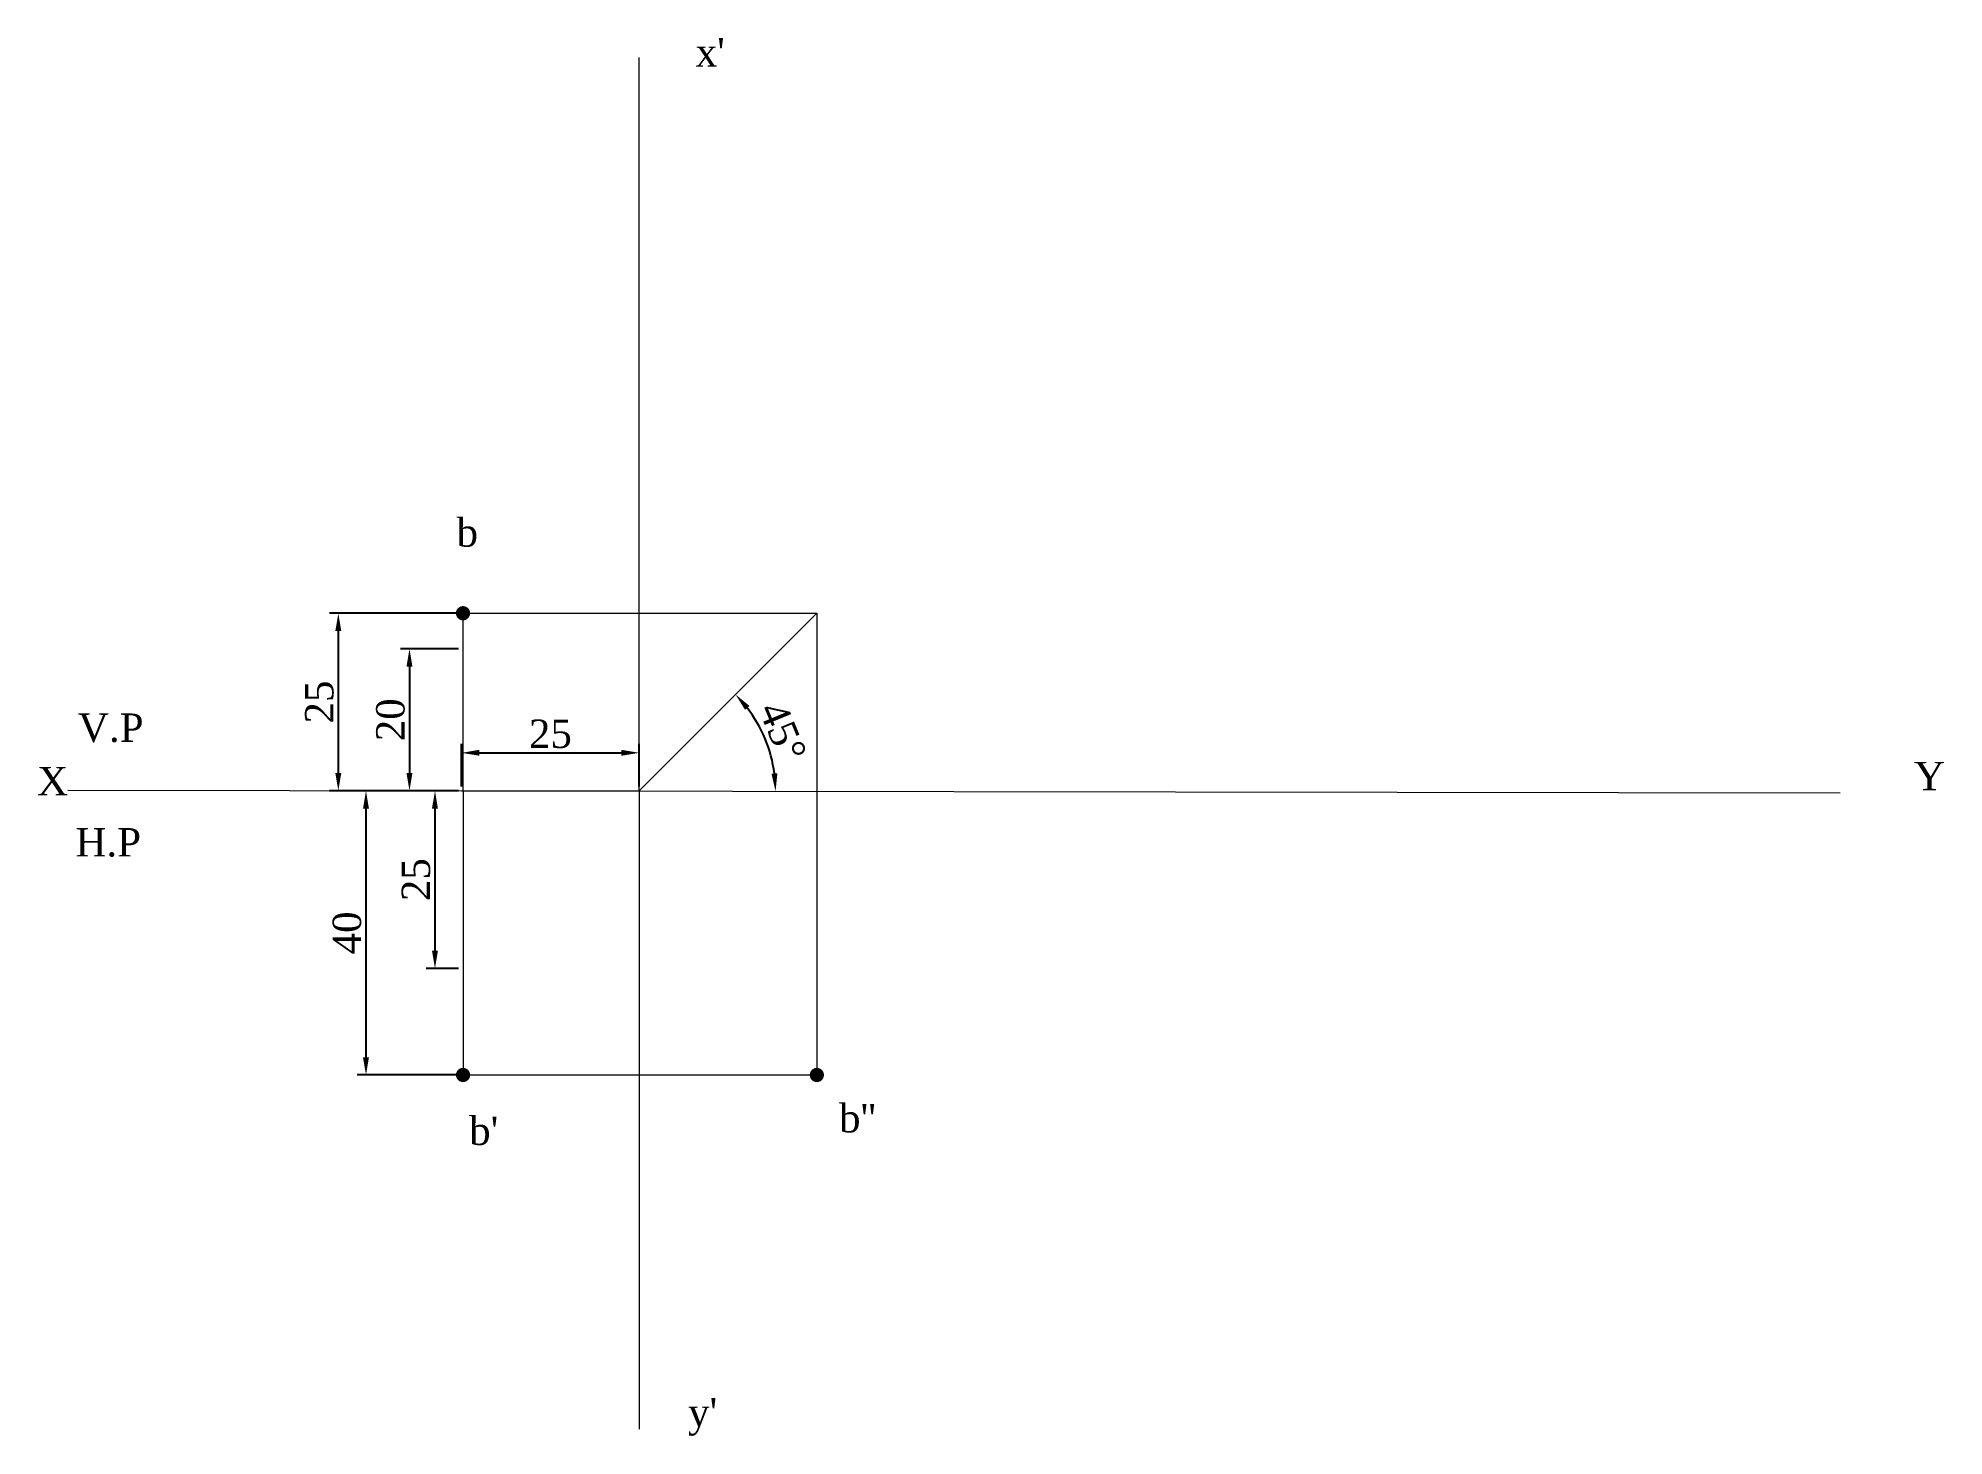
# Paper-space layout 'Layout5' of a CAD drawing. Header units: millimetres. Extents: x 6 to 274, y 10 to 206.
import ezdxf

# ---------------------------------------------------------------- set-up
doc = ezdxf.new("R2010")
doc.units = ezdxf.units.MM
for name, color, linetype, lineweight in [('PROJECTION_LINE', 250, 'Continuous', 5), ('VISIBLE_LINE', 5, 'Continuous', 5), ('XY LINE', 1, 'Continuous', 15)]:
    doc.layers.add(name, color=color, linetype=linetype, lineweight=lineweight)
doc.styles.get("Standard").update_dxf_attribs({"font": 'times.ttf', "height": 4})
doc.dimstyles.new('ISO-25', dxfattribs={"dimtxt": 4, "dimasz": 2.5, "dimexe": 1.25, "dimexo": 0.625, "dimtad": 1, "dimtoh": 1, "dimtxsty": 'Standard', "dimcen": 2.5, "dimadec": 0, "dimazin": 0, "dimtfac": 1, "dimtmove": 0, "dimatfit": 3, "dimfxl": 1, "dimarcsym": 0})

# ---------------------------------------------------------------- blocks, each defined once
blk = doc.blocks.new('*D21')
at = {"layer": 'Defpoints', "color": 0, "transparency": 16777216}
for p in [(65.94, 120.34), (58.4, 100.34), (65.94, 100.34)]:
    blk.add_point(p, dxfattribs=at)
at = {"layer": 'PROJECTION_LINE', "color": 0, "lineweight": -2, "transparency": 16777216}
for p, q in [((65.31, 120.34), (57.15, 120.34)), ((58.4, 117.84), (58.4, 102.84)), ((65.31, 100.34), (57.15, 100.34))]:
    blk.add_line(p, q, dxfattribs=at)
at = {"layer": 'PROJECTION_LINE', "color": 0, "transparency": 16777216}
for points in [[(57.99, 117.84), (58.82, 117.84), (58.4, 120.34)], [(57.99, 102.84), (58.82, 102.84), (58.4, 100.34)]]:
    blk.add_solid(points, dxfattribs=at)
at = {"layer": 'PROJECTION_LINE', "color": 0, "transparency": 16777216, "insert": (55.74, 110.34), "char_height": 4, "attachment_point": 5, "rotation": 90}
blk.add_mtext('20', dxfattribs=at)
blk = doc.blocks.new('*D22')
at = {"layer": 'Defpoints', "color": 0, "transparency": 16777216}
for p in [(65.94, 100.34), (61.99, 75.34), (65.94, 75.34)]:
    blk.add_point(p, dxfattribs=at)
at = {"layer": 'PROJECTION_LINE', "color": 0, "lineweight": -2, "transparency": 16777216}
for p, q in [((65.31, 100.34), (60.74, 100.34)), ((61.99, 97.84), (61.99, 77.84)), ((65.31, 75.34), (60.74, 75.34))]:
    blk.add_line(p, q, dxfattribs=at)
at = {"layer": 'PROJECTION_LINE', "color": 0, "transparency": 16777216}
for points in [[(61.57, 97.84), (62.41, 97.84), (61.99, 100.34)], [(61.57, 77.84), (62.41, 77.84), (61.99, 75.34)]]:
    blk.add_solid(points, dxfattribs=at)
at = {"layer": 'PROJECTION_LINE', "color": 0, "transparency": 16777216, "insert": (59.33, 87.84), "char_height": 4, "attachment_point": 5, "rotation": 90}
blk.add_mtext('25', dxfattribs=at)
blk = doc.blocks.new('*D23')
at = {"layer": 'Defpoints', "color": 0, "transparency": 16777216}
for p in [(48.39, 125.34), (65.94, 125.34), (65.74, 100.34)]:
    blk.add_point(p, dxfattribs=at)
at = {"layer": 'PROJECTION_LINE', "color": 0, "lineweight": -2, "transparency": 16777216}
for p, q in [((65.31, 125.34), (47.14, 125.34)), ((48.39, 102.84), (48.39, 122.84)), ((65.12, 100.34), (47.14, 100.34))]:
    blk.add_line(p, q, dxfattribs=at)
at = {"layer": 'PROJECTION_LINE', "color": 0, "transparency": 16777216}
for points in [[(47.97, 122.84), (48.8, 122.84), (48.39, 125.34)], [(47.97, 102.84), (48.8, 102.84), (48.39, 100.34)]]:
    blk.add_solid(points, dxfattribs=at)
at = {"layer": 'PROJECTION_LINE', "color": 0, "transparency": 16777216, "insert": (45.73, 112.84), "char_height": 4, "attachment_point": 5, "rotation": 90}
blk.add_mtext('25', dxfattribs=at)
blk = doc.blocks.new('*D24')
at = {"layer": 'Defpoints', "color": 0, "transparency": 16777216}
for p in [(65.74, 100.34), (52.28, 60.34), (65.94, 60.34)]:
    blk.add_point(p, dxfattribs=at)
at = {"layer": 'PROJECTION_LINE', "color": 0, "lineweight": -2, "transparency": 16777216}
for p, q in [((65.12, 100.34), (51.03, 100.34)), ((52.28, 97.84), (52.28, 62.84)), ((65.31, 60.34), (51.03, 60.34))]:
    blk.add_line(p, q, dxfattribs=at)
at = {"layer": 'PROJECTION_LINE', "color": 0, "transparency": 16777216}
for points in [[(51.86, 97.84), (52.7, 97.84), (52.28, 100.34)], [(51.86, 62.84), (52.7, 62.84), (52.28, 60.34)]]:
    blk.add_solid(points, dxfattribs=at)
at = {"layer": 'PROJECTION_LINE', "color": 0, "transparency": 16777216, "insert": (49.62, 80.34), "char_height": 4, "attachment_point": 5, "rotation": 90}
blk.add_mtext('40', dxfattribs=at)
blk = doc.blocks.new('*D25')
at = {"layer": 'Defpoints', "color": 0, "transparency": 16777216}
for p in [(90.74, 105.69), (65.74, 100.34), (90.74, 100.34)]:
    blk.add_point(p, dxfattribs=at)
at = {"layer": 'PROJECTION_LINE', "color": 0, "lineweight": -2, "transparency": 16777216}
for p, q in [((65.74, 100.96), (65.74, 106.94)), ((68.24, 105.69), (88.24, 105.69)), ((90.74, 100.96), (90.74, 106.94))]:
    blk.add_line(p, q, dxfattribs=at)
at = {"layer": 'PROJECTION_LINE', "color": 0, "transparency": 16777216}
for points in [[(68.24, 106.11), (68.24, 105.28), (65.74, 105.69)], [(88.24, 106.11), (88.24, 105.28), (90.74, 105.69)]]:
    blk.add_solid(points, dxfattribs=at)
at = {"layer": 'PROJECTION_LINE', "color": 0, "transparency": 16777216, "insert": (78.24, 108.35), "char_height": 4, "attachment_point": 5}
blk.add_mtext('25', dxfattribs=at)
blk = doc.blocks.new('*D29')
at = {"layer": 'Defpoints', "color": 0, "transparency": 16777216}
for p in [(115.74, 125.34), (109.28, 105.26), (10.31, 100.42), (90.74, 100.34), (259.76, 100.06)]:
    blk.add_point(p, dxfattribs=at)
at = {"layer": 'PROJECTION_LINE', "color": 0, "lineweight": -2, "transparency": 16777216}
blk.add_arc((90.71, 100.3), 19.22, 7.3739, 37.5437, dxfattribs=at)
at = {"layer": 'PROJECTION_LINE', "color": 0, "transparency": 16777216}
for points in [[(105.64, 111.74), (106.26, 112.29), (104.3, 113.9)], [(110.19, 102.8), (109.36, 102.74), (109.93, 100.28)]]:
    blk.add_solid(points, dxfattribs=at)
at = {"layer": 'PROJECTION_LINE', "color": 0, "transparency": 16777216, "insert": (110.93, 108.66), "char_height": 4, "attachment_point": 5, "rotation": 292.4588}
blk.add_mtext('45°', dxfattribs=at)

psp = doc.layouts.new('Layout5')

# ---------------------------------------------------------------- linework, layer by layer
at = {"layer": 'PROJECTION_LINE'}
for p, q in [((90.742, 100.34), (90.742, 203.573)), ((65.94, 100.34), (65.94, 125.34)), ((66.44, 125.34), (115.742, 125.34)), ((90.742, 100.34), (115.742, 125.34)), ((115.742, 125.34), (115.742, 59.84)), ((65.94, 100.34), (65.94, 120.34)), ((65.94, 100.34), (65.94, 75.34)), ((65.94, 100.34), (65.94, 60.34)), ((90.742, 100.34), (90.742, 10.499)), ((65.44, 60.34), (116.242, 60.34))]:
    psp.add_line(p, q, dxfattribs=at)
at = {"layer": 'PROJECTION_LINE', "const_width": 1}
for points in [[(65.44, 125.34, 1), (66.44, 125.34, 1)], [(65.44, 60.34, 1), (66.44, 60.34, 1)], [(115.242, 60.34, 1), (116.242, 60.34, 1)]]:
    psp.add_lwpolyline(points, format="xyb", close=True, dxfattribs=at)
at = {"layer": 'VISIBLE_LINE'}
psp.add_line((65.742, 100.34), (90.742, 100.34), dxfattribs=at)
at = {"layer": 'XY LINE'}
psp.add_line((10.306, 100.42), (259.762, 100.061), dxfattribs=at)

# ---------------------------------------------------------------- texts
at = {"layer": 'PROJECTION_LINE'}
for s, p in [("x'", (98.684, 202.301)), ('b', (65.033, 134.71)), ("b''", (118.874, 52.256)), ("b'", (66.804, 50.487)), ("y'", (97.621, 10.853))]:
    psp.add_text(s, height=4, dxfattribs=at).set_placement(p)
at = {"layer": 'XY LINE'}
for s, p in [('V.P', (11.741, 107.233)), ('X', (5.999, 99.702)), ('Y', (270.171, 100.42)), ('H.P', (11.383, 91.096))]:
    psp.add_text(s, height=4, dxfattribs=at).set_placement(p)

# ---------------------------------------------------------------- dimensions: what is measured, and where the dimension line sits
at = {"layer": 'PROJECTION_LINE'}
dim = psp.add_angular_dim_2l(base=(109.28, 105.262), line1=((10.306, 100.42), (259.762, 100.061)), line2=((90.742, 100.34), (115.742, 125.34)), dimstyle='ISO-25', dxfattribs=at)
dim.commit()
dim.dimension.update_dxf_attribs({"geometry": '*D29', "text_midpoint": (110.93, 108.664)})
for base, p1, p2, picture, middle in [((48.385, 125.34), (65.742, 100.34), (65.94, 125.34), '*D23', (45.726, 112.84)), ((58.402, 100.34), (65.94, 120.34), (65.94, 100.34), '*D21', (55.743, 110.34)), ((52.282, 60.34), (65.742, 100.34), (65.94, 60.34), '*D24', (49.622, 80.34)), ((61.992, 75.34), (65.94, 100.34), (65.94, 75.34), '*D22', (59.332, 87.84))]:
    dim = psp.add_linear_dim(base=base, p1=p1, p2=p2, angle=90, dimstyle='ISO-25', dxfattribs=at)
    dim.commit()
    dim.dimension.update_dxf_attribs({"geometry": picture, "text_midpoint": middle})
dim = psp.add_linear_dim(base=(90.742, 105.692), p1=(65.742, 100.34), p2=(90.742, 100.34), dimstyle='ISO-25', dxfattribs=at)
dim.commit()
dim.dimension.update_dxf_attribs({"geometry": '*D25', "text_midpoint": (78.242, 108.352)})

doc.saveas('drawing.dxf')
